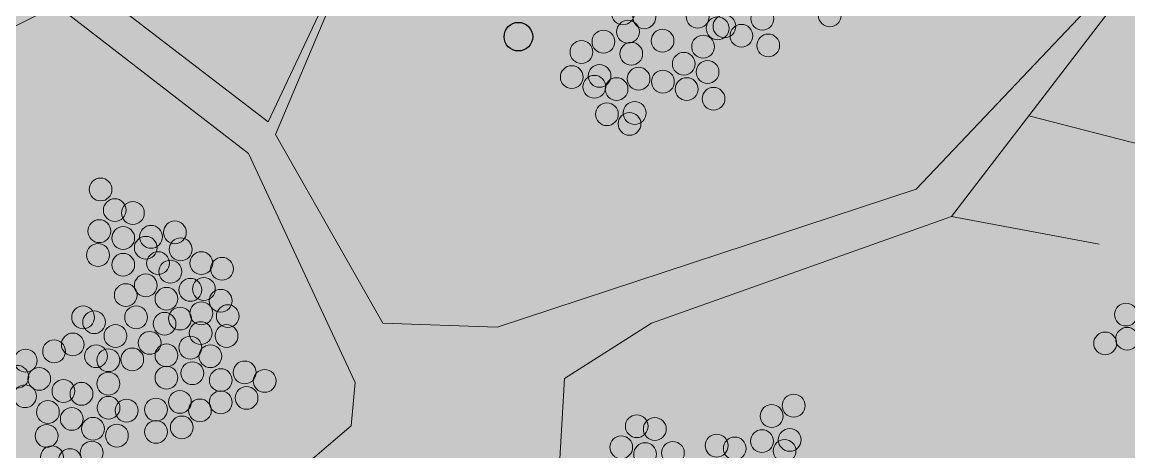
# Model space of a CAD drawing. Header units: millimetres. Extents: x 97194 to 152491, y 18573 to 58496.
# Drawn here: x 141975 to 142476, y 21745 to 21939 of the extents above; entities that cross this region are included whole.
import ezdxf

# ---------------------------------------------------------------- set-up
doc = ezdxf.new("R2010")
doc.units = ezdxf.units.MM
for name, color, linetype in [('dwgmodels.com', 7, 'Continuous'), ('floor hatch', 252, 'Continuous'), ('green', 69, 'Continuous')]:
    doc.layers.add(name, color=color, linetype=linetype)

# ---------------------------------------------------------------- blocks, each defined once
blk = doc.blocks.new('P3')
at = {"linetype": 'ByBlock'}
blk.add_circle((333.4638223562215, -328.1611938685237), 10.78867643080912, dxfattribs=at)
blk = doc.blocks.new('z_550')
at = {"linetype": 'Continuous', "lineweight": 13}
blk.add_hatch(color=256, dxfattribs=at).paths.add_polyline_path([(13.84953316940391, -29.91711322277661), (13.84953316940391, -95.10957648481417), (29.93282689068928, -116.5427473102573), (22.7847114127153, -191.5587331759525), (37.58685758271622, -108.8841534848953), (81.3690723500199, -125.3663607333956), (37.97447380352742, -106.71919672686), (23.67819757192547, -91.53740932697838), (28.14580933141224, -12.05613756970888), (47.80318344691432, 0.446517397261232), (115.7104841063428, 24.55882055121492), (173.7890751223758, 100.467869225974), (107.668792022233, 30.81014801729907), (12.95600169973477, -0.446517397263051), (-12.95600169973477, 0.446517397261232), (-37.23859054805234, 43.12802103640206), (-10.87654419993805, 105.3708897655506), (-38.86795996273713, 45.99196336211844), (-85.33086894738653, 81.7138587087793), (-127.3261661377351, 112.077489363618), (-133.5807954913043, 164.7672976586855), (-130.0067150970876, 105.826161862733), (-89.59853756911389, 74.59912831308066), (-136.3013296538202, 47.79864702309897), (-86.67114339225327, 72.33686749225217), (-43.335571722233, 38.84757308697044), (-19.21058584723505, -12.94920037877091), (-20.10411721250557, -22.77272298242951), (-85.33086894738653, -78.14169162054714), (-88.90494927200098, -115.6496845359943), (-154.131655766008, -152.2646426569172), (-82.65031995323716, -116.5427473102573), (-78.18270819374129, -82.60692151784497), (-9.381921375120328, -34.38234318967534)])
at = {"lineweight": 13}
for p, q in [((-38.86795996273713, 45.99196336212026), (-10.87654419993805, 105.3708897655515)), ((-10.87654419993805, 105.3708897655515), (-37.23859054805234, 43.12802103640297)), ((173.7890751223758, 100.4678692259749), (107.668792022233, 30.81014801729998)), ((115.7104841063428, 24.55882055121583), (173.7890751223758, 100.4678692259749)), ((-38.86795996273713, 45.99196336212026), (-85.33086894738653, 81.71385870878021)), ((-86.67114339225327, 72.33686749225308), (-136.3013296538202, 47.79864702309987)), ((-86.67114339225327, 72.33686749225308), (-43.335571722233, 38.84757308697226)), ((133.1476936475692, 47.34935253244475), (163.7890584545953, 39.44138194969946)), ((-12.95600169973477, 0.4465173972621415), (-37.23859054805234, 43.12802103640297)), ((-43.335571722233, 38.84757308697226), (-19.21058584723505, -12.94920037877)), ((107.668792022233, 30.81014801729998), (12.95600169973477, -0.4465173972621415)), ((47.80318344691432, 0.4465173972621415), (115.7104841063428, 24.55882055121583)), ((115.7104841063428, 24.55882055121583), (149.0454731105028, 18.29826283406783)), ((12.95600169973477, -0.4465173972621415), (-12.95600169973477, 0.4465173972621415)), ((28.14580933141224, -12.05613756970797), (47.80318344691432, 0.4465173972621415)), ((23.67819757192547, -91.53740932697747), (28.14580933141224, -12.05613756970797)), ((-19.21058584723505, -12.94920037877), (-20.10411721250557, -22.7727229824286)), ((-20.10411721250557, -22.7727229824286), (-85.33086894738653, -78.14169162054623))]:
    blk.add_line(p, q, dxfattribs=at)
at = {"color": 108, "lineweight": 5}
for centre in [(41.35897027956116, 70.52500754495213), (46.19345900992403, 69.66868982275992), (42.49828686876754, 66.39672392027296), (50.32136863181813, 64.36433811868301), (43.24543513563458, 61.41650265521457), (155.1317318157371, 2.409422270993673), (150.4257120173447, -4.121369149339444), (155.3920504254847, -3.076705333955033)]:
    blk.add_circle(centre, 2.579707925527706, dxfattribs=at)
at = {"color": 7, "lineweight": 5}
for centre in [(88.15147754955342, 70.0931281791245), (58.2689280381087, 69.81060903933667), (64.33063313125785, 67.6205381348509), (72.88395932778303, 69.35288422579742), (62.77548289473179, 67.16281332131166), (68.16779725719834, 65.48083886722361), (59.49952514669394, 63.0170090909769), (74.22950231555069, 63.29076796273785), (55.11805844144601, 59.14277365669568), (50.40189637086132, 55.10209285149267), (60.5103728039212, 57.29216375597844), (55.79421073333651, 53.42011839740371), (61.85591582648567, 51.23004749291886)]:
    blk.add_circle(centre, 2.579707925527706, dxfattribs=at)
at = {"color": 96, "lineweight": 5}
for centre in [(36.9533639161973, 64.15053035955862), (31.98037670102758, 61.80705500847762), (29.78942422598811, 56.1315876816343), (36.07015467298834, 56.40620706953905), (44.90491461122656, 55.76255877658605), (34.90164665613975, 53.93463257839085), (39.93192739605729, 53.41908342550596), (37.74097492101737, 47.74361609866082), (44.02170536800941, 48.01823548656648), (42.85319735116946, 45.54666099541828), (-85.17220291802778, -14.88795021249098), (-81.08242494606702, -15.52872877266964), (-88.67772689896265, -19.64801959124998), (-74.97244593079176, -18.68553317103033), (-70.88266795883101, -19.32631173120899), (79.97355205177973, -18.21365624779901), (-83.27337742110694, -21.20419609951387), (75.00056480180456, -20.5571315988791), (-88.96985387707264, -25.04886753018945), (-78.47796991172663, -23.44560254979024), (-73.07362043386229, -25.00177905805322), (44.49013695540134, -22.85104804792718), (48.5799149273621, -23.49182660810584), (62.5704485930878, -27.2465203520469), (72.80961232676509, -26.23259892572332), (79.09034277376531, -25.95797953781857), (-87.76862762837618, -29.87898557492372), (-78.77009688983708, -28.84645048872972), (40.98461297446647, -27.61111739188618), (46.38896245233082, -29.16729393495098), (52.66969289932285, -28.89267454704532), (66.66022656503992, -27.88729891222556), (77.92183475691672, -28.42955402896678), (-83.67884965642406, -30.51976413510238)]:
    blk.add_circle(centre, 2.579707925527706, dxfattribs=at)
at = {"color": 82, "lineweight": 5}
for centre in [(-76.76592312065759, 30.70205421585979), (-73.55252615262998, 26.03352462146813), (-69.46274818067786, 25.39274606128947), (-77.05805013356485, 21.27345527750913), (-65.3729702087171, 19.9918981223509), (-59.96862076565776, 20.99883588960347), (-71.65370065570914, 19.71727873444524), (-66.54147822555706, 17.52032363120179), (-77.35017711168348, 15.87260733857056), (-58.65404925975417, 17.15416445892879), (-71.65370065570914, 13.67565223532711), (-63.76627172470307, 14.04181140760011), (-53.98001729676753, 14.04181140760011), (-49.30598533378952, 12.76025428724279), (-60.9910652586459, 12.11947572706413), (-66.54147822555706, 9.007122675736355), (-56.46309678471425, 8.000184908482879), (-53.39576330575028, 8.183264512020287), (-71.06944666468326, 6.810167572492901), (-61.86744626257905, 5.986309408776833), (-49.59811234670542, 5.528610417334676), (-53.98001729676753, 2.690876753912562), (-80.70963760356335, 1.775478805828243), (-78.22655811561663, 0.677001254206516), (-68.73243070059698, 1.775478805828243), (-62.30563672974404, 0.3108420819326057), (-58.80011278360598, 1.500859417922584), (-47.99141386269139, 2.050098193732993), (-73.40646266357498, -2.435351762321261), (-54.12608082062798, -1.794573202141692), (-48.28354084080138, -2.435351762321261), (-83.04665356764963, -4.357687477658146), (-65.66509722162391, -3.991528305384236), (-87.28249506346265, -5.913864020722031), (-77.78836761364573, -7.012341537542852), (-61.86744626257905, -6.82926196880635), (-56.46309678471425, -5.090005857006872), (-51.9351283107917, -7.012341537542852), (-93.70928899951832, -8.019279304797237), (-75.01316114758856, -7.927739520428077), (-69.60881166973286, -7.744659916891578), (-95.60811449643916, -11.68087113193451), (-90.64195552054525, -12.13857008857667), (-61.86744626257905, -11.86395070067101), (-56.02490628275245, -10.85701296821935), (-49.59190181929534, -12.4248931154998), (-44.18755234143964, -10.68563700369941), (-75.01316114758856, -13.2370476401984), (-39.65958386750799, -12.6079727190363), (-93.85535248857332, -16.07478130362051), (-58.83301048250587, -17.35878306658014), (-49.59190181929534, -17.45958188216446), (-43.74936183946875, -16.45264411491189), (-64.23735996037021, -19.09803917838053), (-54.30504200858286, -19.28111874711703), (-64.23735996037021, -24.13272791024519), (-58.39481998054362, -23.12579017779262)]:
    blk.add_circle(centre, 2.579707925527706, dxfattribs=at)

msp = doc.modelspace()

# ---------------------------------------------------------------- hatches: boundary and pattern name
at = {"layer": 'dwgmodels.com', "true_color": 0xffcdbe}
h = msp.add_hatch(dxfattribs=at)
h.set_pattern_fill('HONEY', color=254, scale=50, style=0)
h.set_pattern_definition([(0, (-895877.3617967407, -955974.33654271), (238.125, 137.4815), [158.75, -317.5]), (120, (-895877.3617967407, -955974.33654271), (-238.1249715503903, 137.4815492761695), [158.75, -317.4999999999999]), (59.99999999999999, (-895877.3617967407, -955974.33654271), (2.844960973469313e-05, 274.9630492761694), [-317.5, 158.75])])
edge = h.paths.add_edge_path()
edge.add_line((105643.7085775571, 57854.44691355614), (110359.7725582591, 57515.32246487384))
edge.add_line((110359.7725582591, 57515.32246487384), (111413.6382032592, 56313.66345728998))
edge.add_line((111413.6382032592, 56313.66345728998), (112889.6382032592, 55459.66345728998))
edge.add_line((112889.6382032592, 55459.66345728998), (118772.9929110878, 55037.89207774092))
edge.add_line((118772.9929110878, 55037.89207774092), (120982.7159031509, 56103.29655656725))
edge.add_line((120982.7159031509, 56103.29655656725), (126670.8881387498, 55713.22746886109))
edge.add_line((126670.8881387498, 55713.22746886109), (125292.2852490654, 53675.93038898188))
edge.add_line((125292.2852490654, 53675.93038898188), (126735.4874830749, 50705.68376387056))
edge.add_line((126735.4874830749, 50705.68376387056), (130029.3976329309, 50470.41024876578))
edge.add_line((130029.3976329309, 50470.41024876578), (131880.1055487773, 53205.38335877185))
edge.add_line((131880.1055487773, 53205.38335877185), (130774.9005915576, 55479.99963698949))
edge.add_arc((133336.0198217582, 64281.45496847905), 9166.512295497629, 253.7756299186634, 286.212843936544)
edge.add_line((135895.368418625, 55479.48459683923), (138757.6382032583, 55273.663457288))
edge.add_arc((124248.3471569641, 61948.35480164104), 15970.94334121983, 309.6513681988886, 335.29620917218386, ccw=False)
edge.add_arc((87809.2407945422, -11501.27476545814), 76903.02865147655, 47.22321530209581, 52.6737199777055, ccw=False)
edge.add_arc((87809.2407940378, -11501.2747660053), 76903.02865222072, 43.95532345791298, 47.22321530209672, ccw=False)
edge.add_line((143170.2886798415, 41876.90610286692), (142251.1998846426, 41644.81515153259))
edge.add_line((142251.1998846426, 41644.81515153259), (139545.7998629732, 44278.61770803219))
edge.add_line((139545.7998629732, 44278.61770803219), (138879.1230975772, 44885.89021028037))
edge.add_arc((89600.2132744966, -9236.600364813003), 73196.00357534814, 47.68191748791511, 52.70564559510593)
edge.add_arc((132959.6257297506, 46783.29003767474), 2421.892878415561, 65.85213355945959, 138.0060237256344)
edge.add_line((131159.6382032592, 48403.66345728998), (129327.6799438957, 46447.88237907126))
edge.add_arc((132852.7463358932, 43133.62693344176), 4838.427660601657, 136.7654900240553, 159.0821058527817)
edge.add_arc((133137.5981653335, 43024.75064985974), 5143.377836633967, 159.0821058527797, 179.4476986934002)
edge.add_arc((147719.4976008413, 44573.77457561123), 19781.94814645508, 184.3471129680296, 197.8045536030858)
edge.add_arc((152601.239537242, 46141.55842573781), 24909.26231025772, 197.8045536030856, 204.1295049327599)
edge.add_line((129868.4543339028, 35958.64009452896), (129898.6382032593, 35666.66345728998))
edge.add_line((129898.6382032593, 35666.66345728998), (133669.7113951909, 31200.91888789443))
edge.add_line((133669.7113951909, 31200.91888789442), (138280.2513013131, 24953.12706609553))
edge.add_line((138280.2513013131, 24953.12706609553), (140730.48977575, 19823.33402027661))
edge.add_line((140730.48977575, 19823.33402027661), (137993.3632862452, 18573.2776486724))
edge.add_line((137993.3632862452, 18573.2776486724), (136453.6382032589, 21944.66345729056))
edge.add_line((136453.6382032589, 21944.66345729056), (133415.6304122351, 26559.33069779101))
edge.add_line((133415.6304122351, 26559.33069779101), (131125.2580109523, 29521.48144375143))
edge.add_line((131125.2580109523, 29521.48144375143), (128577.3983162486, 32495.37800880015))
edge.add_line((128577.3983162486, 32495.37800880015), (125145.1197933174, 36134.94666595309))
edge.add_line((125145.1197933174, 36134.94666595309), (124963.907465136, 36337.08048702736))
edge.add_line((124963.907465136, 36337.08048702736), (119548.2833391316, 41448.49184120953))
edge.add_arc((115463.0685633577, 37120.13981344907), 5951.773772617658, 46.65528636752876, 82.22757336823311)
edge.add_line((116267.9790874556, 43017.23486852628), (116451.7772267339, 45976.29981903912))
edge.add_line((116451.7772267339, 45976.29981903912), (118658.7490450468, 45839.21688222309))
edge.add_line((118658.7490450468, 45839.21688222309), (119148.612794035, 53725.79645179532))
edge.add_line((119148.612794035, 53725.79645179532), (116188.6544301637, 53909.65008417383))
edge.add_line((116188.6544301637, 53909.65008417383), (109265.6382032592, 54339.66345728998))
edge.add_line((109265.6382032592, 54339.66345728998), (107894.265255157, 54424.84435069043))
edge.add_line((107894.265255157, 54424.84435069043), (107887.7942061346, 54320.66345728998))
edge.add_arc((107810.4592940206, 53545.2171851617), 779.2930190816005, 84.30474917640556, 229.9590935706964)
edge.add_line((107309.1133146866, 52948.60188314965), (106721.0511311664, 52985.1285349527))
edge.add_line((106721.0511311664, 52985.1285349527), (106541.6382032592, 50096.66345728998))
edge.add_line((106541.6382032592, 50096.66345728998), (107300.2066983337, 50049.54604681063))
edge.add_arc((110437.4816086345, 48049.53190473659), 3720.557811847432, 147.4824713771969, 251.3194061871365)
edge.add_line((109245.8161466955, 44524.97748493816), (109241.3853551505, 44453.64379235875))
edge.add_line((109241.3853551505, 44453.64379235875), (110303.6382032592, 44387.66345728998))
edge.add_line((110303.6382032592, 44387.66345728998), (110425.5638269417, 46350.60955143749))
edge.add_line((110425.5638269417, 46350.60955143749), (116429.2464300384, 45977.69928764779))
edge.add_line((116429.2464300384, 45977.69928764779), (116201.0440817945, 42303.74713032442))
edge.add_line((116201.0440817945, 42303.74713032442), (109723.6381789764, 42706.08204767102))
edge.add_line((109723.6381789764, 42706.08204767102), (109765.6236417242, 43382.02856017387))
edge.add_line((109765.6236417242, 43382.02856017387), (106276.6382032591, 43598.74196196924))
edge.add_arc((106541.2167966711, 45229.24468390702), 1651.82957908447, 177.7959121330194, 260.78305878953563, ccw=False)
edge.add_line((104890.609282368, 45292.77256805782), (105042.4141881516, 48173.88562150748))
edge.add_line((105042.4141881516, 48173.88562150748), (101134.1943090044, 48416.66992891399))
edge.add_line((101134.1943090044, 48416.66992891399), (101194.0375597623, 49356.30490064056))
edge.add_line((101194.0375597623, 49356.30490064056), (101368.6837243679, 49345.18207777158))
edge.add_line((101368.6837243679, 49345.18207777158), (101372.4150343621, 49403.76962635125))
edge.add_line((101372.4150343621, 49403.76962635125), (105104.6382032592, 49175.66345728998))
edge.add_line((105104.6382032592, 49175.66345728998), (105643.7085775571, 57854.44691355614))
at = {"layer": 'dwgmodels.com', "true_color": 0x6e9182}
h = msp.add_hatch(color=8, dxfattribs=at)
edge = h.paths.add_edge_path()
edge.add_line((139873.6808057052, 22564.36999384896), (139784.2840147351, 22751.48136024641))
edge.add_arc((141017.905605706, 20371.56394837286), 2680.63968430084, 18.59515748847872, 117.3998022303812, ccw=False)
edge.add_line((143558.6034719899, 21226.36419948955), (143368.918401393, 21162.96408913748))
edge.add_arc((141026.433263256, 20380.01466782232), 2469.867692555692, 18.48162760338794, 117.8220090513155)
at = {"layer": 'floor hatch', "true_color": 0xcef77e}
h = msp.add_hatch(color=71, dxfattribs=at)
edge = h.paths.add_edge_path()
edge.add_line((133539.1013003087, 31975.56997173681), (138590.624021454, 33266.11468442995))
edge.add_arc((138807.6261205575, 32547.20032842362), 750.951238288695, 12.853056855698185, 106.7962791422546, ccw=False)
edge.add_line((139539.7613583593, 32714.2504881251), (140891.7586582889, 26776.22019135132))
edge.add_arc((143612.1908505774, 27395.30437219881), 2789.985042220731, 192.8203693576126, 372.8039120326283)
edge.add_line((146332.8007529802, 28013.60712551899), (149831.7473535094, 28809.76021173779))
edge.add_line((149831.7473535094, 28809.76021173779), (149010.064119084, 32419.06717045727))
edge.add_line((149010.064119084, 32419.06717045727), (149384.2912255092, 33291.00060894858))
edge.add_line((149384.2912255092, 33291.00060894858), (151987.1410237939, 24003.06946855778))
edge.add_line((151987.1410237939, 24003.06946855777), (140919.4975769377, 20356.93469296122))
edge.add_line((140919.4975769377, 20356.93469296122), (138641.1734743225, 25125.5659974027))
edge.add_line((138641.1734743225, 25125.5659974027), (138624.7724410151, 25159.89407248381))
edge.add_line((138624.7724410151, 25159.89407248381), (133539.1013002857, 31975.56997173099))

# ---------------------------------------------------------------- linework, layer by layer
at = {"layer": 'dwgmodels.com', "color": 0, "elevation": 99781}
msp.add_lwpolyline([(139873.6808057052, 22564.36999384896), (139784.2840147351, 22751.48136024641, -0.4599731645857102), (143558.6034719899, 21226.36419948955), (143368.918401393, 21162.96408913748, 0.4628083874603267), (139873.6808057052, 22564.36999384896), (139784.2840147351, 22751.48136024641)], format="xyb", dxfattribs=at)

# ---------------------------------------------------------------- block references
at = {"layer": 'green', "xscale": 0.599999999997984, "yscale": 0.599999999997984, "zscale": 0.599999999997984, "rotation": 332.2585542453638}
msp.add_blockref('P3', (142114.3213705054, 22200.30389752257), dxfattribs=at)
at = {"layer": 'green', "xscale": 2, "yscale": 2}
msp.add_blockref('z_550', (142164.2946553395, 21802.3478695383), dxfattribs=at)

doc.saveas('drawing.dxf')
